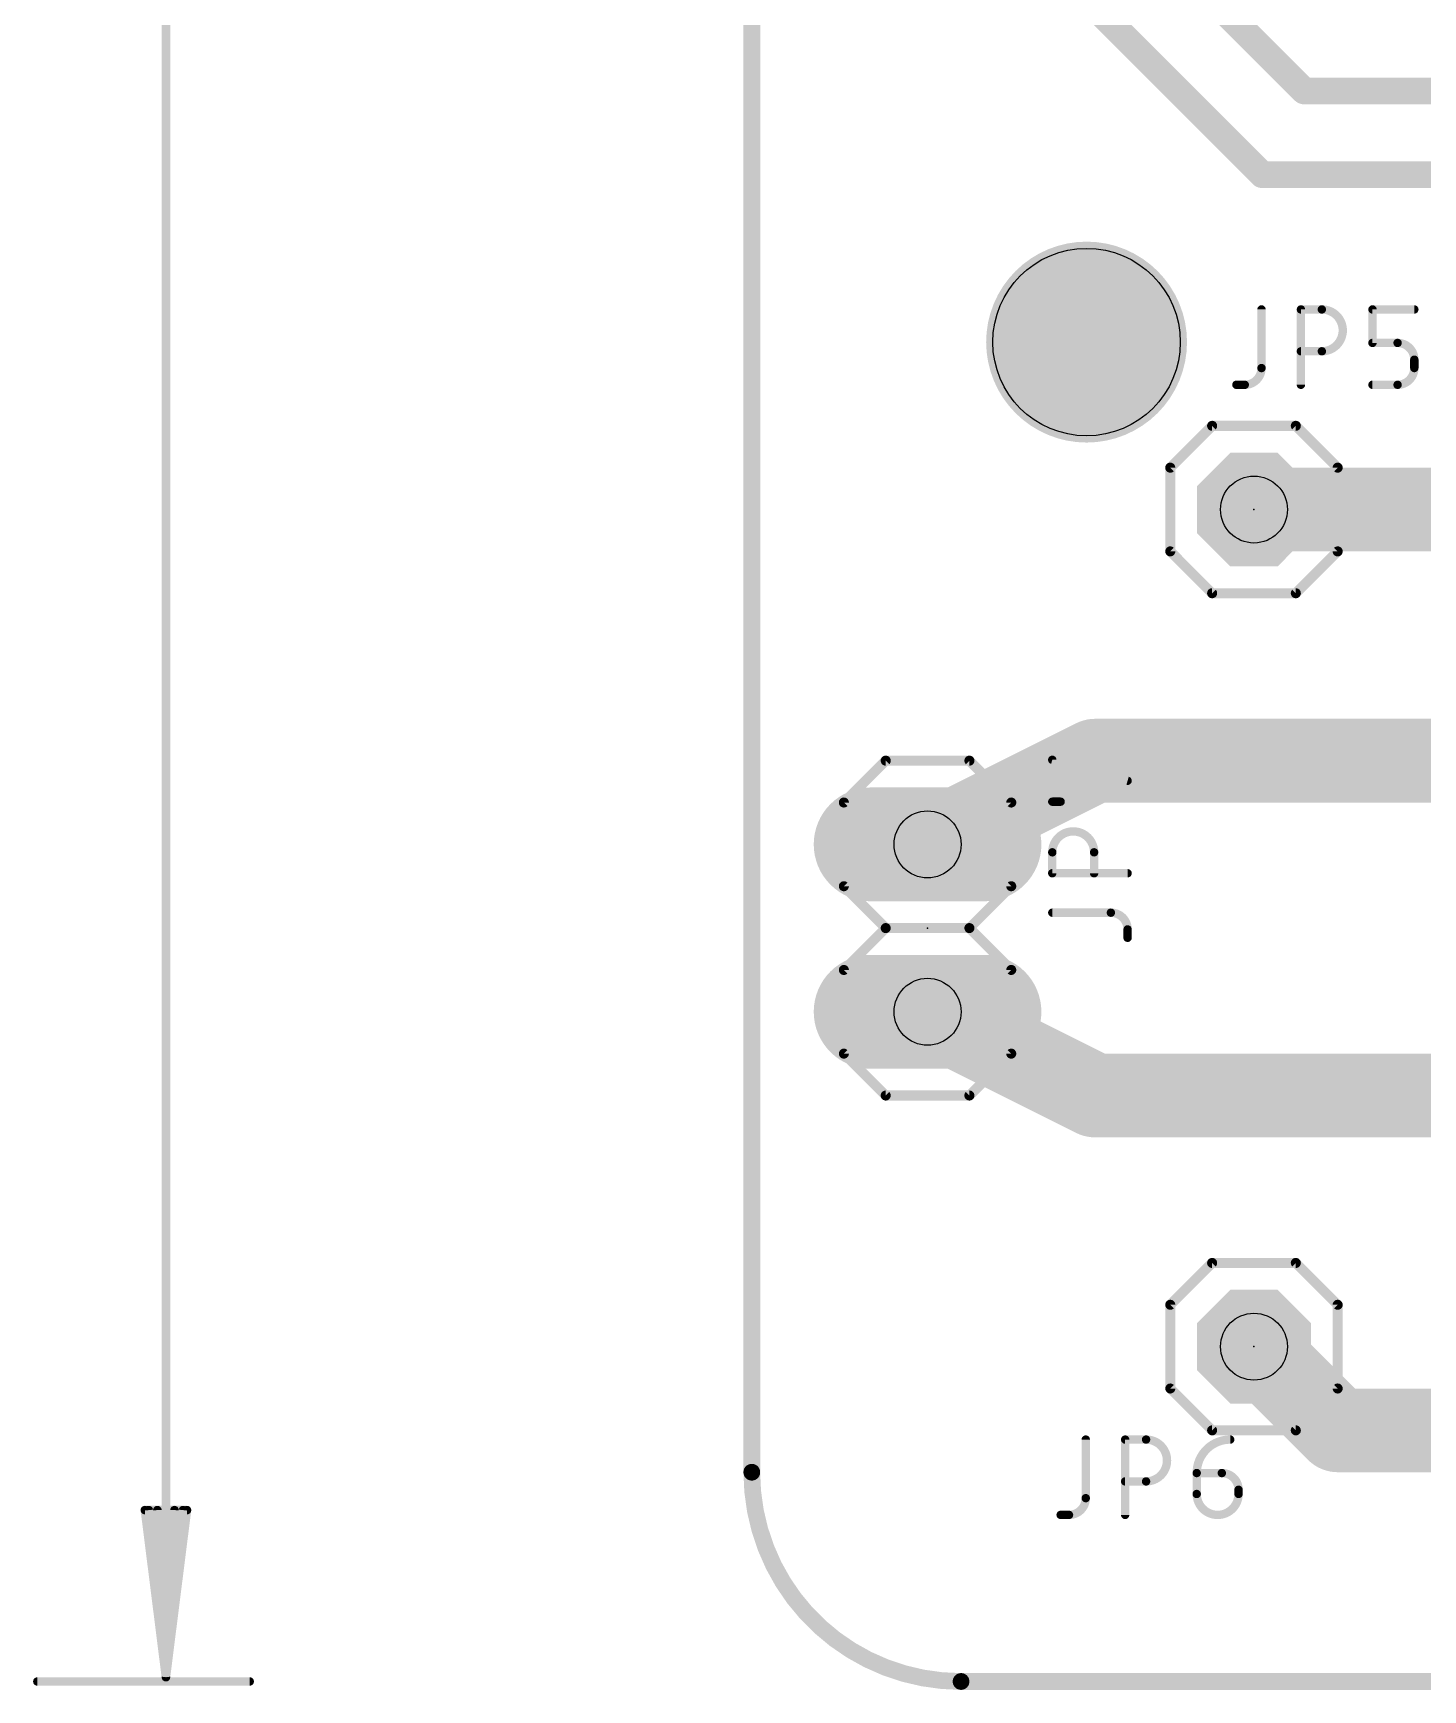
# Model space of a CAD drawing. Extents: x -0.44 to 7.02, y -0.01 to 4.84.
# Drawn here: x -0.429 to 0.401, y -0.005 to 0.985 of the extents above; entities that cross this region are included whole.
import ezdxf

# ---------------------------------------------------------------- set-up
doc = ezdxf.new("R2010")
doc.units = 0
for name, color, linetype in [('1', 12, 'CONTINUOUS'), ('17', 110, 'CONTINUOUS'), ('20', 31, 'CONTINUOUS'), ('21', 253, 'CONTINUOUS'), ('23', 53, 'CONTINUOUS'), ('25', 253, 'CONTINUOUS'), ('29', 253, 'CONTINUOUS'), ('30', 253, 'CONTINUOUS'), ('44', 253, 'CONTINUOUS'), ('51', 253, 'CONTINUOUS')]:
    doc.layers.add(name, color=color, linetype=linetype)

# ---------------------------------------------------------------- blocks, each defined once
blk = doc.blocks.new('RECT')
blk.add_solid([(-0.5, -0.5), (0.5, -0.5), (-0.5, 0.5), (0.5, 0.5)])
blk = doc.blocks.new('OCTAGONP')
at = {"const_width": 0.5}
blk.add_lwpolyline([(-0.25, -0.103553), (-0.25, 0.103553), (-0.103553, 0.25), (0.103553, 0.25), (0.25, 0.103553), (0.25, -0.103553), (0.103553, -0.25), (-0.103553, -0.25), (-0.25, -0.103553), (-0.25, 0.103553)], dxfattribs=at)
blk = doc.blocks.new('LONGP100')
at = {"const_width": 1}
blk.add_lwpolyline([(-0.5, 0), (0.5, 0)], dxfattribs=at)
at = {"const_width": 0.5}
for points in [[(-0.5, 0.25, 1), (-0.5, -0.25)], [(0.5, -0.25, 1), (0.5, 0.25)]]:
    blk.add_lwpolyline(points, format="xyb", dxfattribs=at)

msp = doc.modelspace()

# ---------------------------------------------------------------- linework, layer by layer
at = {"layer": '1'}
for points, const_width in [([(-0.35, 0.002559), (-0.35, 3.797441)], 0.005118), ([(0.33, 0.95), (0.15, 1.13)], 0.016), ([(0.305, 0.9), (0.1, 1.105)], 0.016), ([(1.6, 0.95), (0.33, 0.95)], 0.016), ([(1.85, 0.9), (0.305, 0.9)], 0.016), ([(0.3, 0.7), (0.8, 0.7)], 0.05), ([(0.105, 0.5), (0.205, 0.55)], 0.05), ([(0.205, 0.55), (0.55, 0.55)], 0.05), ([(0.105, 0.4), (0.205, 0.35)], 0.05), ([(0.205, 0.35), (0.5, 0.35)], 0.05), ([(0.3, 0.2), (0.35, 0.15)], 0.05), ([(0.5, 0.15), (0.35, 0.15)], 0.05), ([(-0.35, 0.002559), (-0.362569, 0.102362)], 0.005118), ([(-0.362569, 0.102362), (-0.337431, 0.102362)], 0.005118), ([(-0.35, 0.002559), (-0.360236, 0.102362)], 0.005118), ([(-0.35, 0.002559), (-0.355118, 0.102362)], 0.005118), ([(-0.337431, 0.102362), (-0.35, 0.002559)], 0.005118), ([(-0.344882, 0.102362), (-0.35, 0.002559)], 0.005118), ([(-0.339764, 0.102362), (-0.35, 0.002559)], 0.005118), ([(-0.3, 0), (-0.426772, 0)], 0.005118)]:
    msp.add_lwpolyline(points, dxfattribs=dict(at, const_width=const_width))
for points, const_width in [([(0.33, 0.954, 1), (0.33, 0.946)], 0.008), ([(0.327172, 0.947172, 1), (0.332828, 0.952828)], 0.008), ([(0.305, 0.904, 1), (0.305, 0.896)], 0.008), ([(0.302172, 0.897172, 1), (0.307828, 0.902828)], 0.008), ([(0.3, 0.7125, 1), (0.3, 0.6875)], 0.025), ([(0.205, 0.5625, 1), (0.205, 0.5375)], 0.025), ([(0.21059, 0.53882, 1), (0.19941, 0.56118)], 0.025), ([(0.09941, 0.51118, 1), (0.11059, 0.48882)], 0.025), ([(0.11059, 0.41118, 1), (0.09941, 0.38882)], 0.025), ([(0.205, 0.3625, 1), (0.205, 0.3375)], 0.025), ([(0.19941, 0.33882, 1), (0.21059, 0.36118)], 0.025), ([(0.308839, 0.208839, 1), (0.291161, 0.191161)], 0.025), ([(0.35, 0.1625, 1), (0.35, 0.1375)], 0.025), ([(0.341161, 0.141161, 1), (0.358839, 0.158839)], 0.025), ([(-0.361299, 0.102522, 1), (-0.363838, 0.102202)], 0.002559), ([(-0.362569, 0.103642, 1), (-0.362569, 0.101083)], 0.002559), ([(-0.358963, 0.102493, 1), (-0.361509, 0.102232)], 0.002559), ([(-0.35384, 0.102428, 1), (-0.356396, 0.102297)], 0.002559), ([(-0.343604, 0.102297, 1), (-0.34616, 0.102428)], 0.002559), ([(-0.338491, 0.102232, 1), (-0.341037, 0.102493)], 0.002559), ([(-0.336162, 0.102202, 1), (-0.338701, 0.102522)], 0.002559), ([(-0.337431, 0.101083, 1), (-0.337431, 0.103642)], 0.002559), ([(-0.426772, 0.00128, 1), (-0.426772, -0.00128)], 0.002559), ([(-0.35127, 0.002719, 1), (-0.34873, 0.002399)], 0.002559), ([(-0.351273, 0.00269, 1), (-0.348727, 0.002429)], 0.002559), ([(-0.351278, 0.002625, 1), (-0.348722, 0.002494)], 0.002559), ([(-0.35128, 0.002559, 1), (-0.34872, 0.002559)], 0.002559), ([(-0.351278, 0.002494, 1), (-0.348722, 0.002625)], 0.002559), ([(-0.351273, 0.002429, 1), (-0.348727, 0.00269)], 0.002559), ([(-0.35127, 0.002399, 1), (-0.34873, 0.002719)], 0.002559), ([(-0.3, -0.00128, 1), (-0.3, 0.00128)], 0.002559)]:
    msp.add_lwpolyline(points, format="xyb", dxfattribs=dict(at, const_width=const_width))
at = {"layer": '20', "const_width": 0.01}
for points in [[(0, 3.705), (0, 0.125)], [(0.125, 0), (3.125, 0)]]:
    msp.add_lwpolyline(points, dxfattribs=at)
at = {"layer": '20'}
for points, const_width in [([(0, 0.125, 0.414214), (0.125, 0)], 0.01), ([(0.0025, 0.125, 1), (-0.0025, 0.125)], 0.005), ([(-0.0025, 0.125, 1), (0.0025, 0.125)], 0.005), ([(0.125, 0.0025, 1), (0.125, -0.0025)], 0.005), ([(0.125, -0.0025, 1), (0.125, 0.0025)], 0.005)]:
    msp.add_lwpolyline(points, format="xyb", dxfattribs=dict(at, const_width=const_width))
msp.add_circle((0.2, 0.8), 0.056004, dxfattribs=at)
at = {"layer": '21', "const_width": 0.006}
for points in [[(0.275, 0.75), (0.25, 0.725)], [(0.275, 0.75), (0.325, 0.75)], [(0.325, 0.75), (0.35, 0.725)], [(0.25, 0.725), (0.25, 0.675)], [(0.35, 0.725), (0.35, 0.675)], [(0.25, 0.675), (0.275, 0.65)], [(0.35, 0.675), (0.325, 0.65)], [(0.325, 0.65), (0.275, 0.65)], [(0.08, 0.55), (0.055, 0.525)], [(0.13, 0.55), (0.08, 0.55)], [(0.155, 0.525), (0.13, 0.55)], [(0.055, 0.475), (0.055, 0.525)], [(0.155, 0.525), (0.155, 0.475)], [(0.08, 0.45), (0.055, 0.475)], [(0.155, 0.475), (0.13, 0.45)], [(0.055, 0.425), (0.08, 0.45)], [(0.13, 0.45), (0.08, 0.45)], [(0.13, 0.45), (0.155, 0.425)], [(0.055, 0.375), (0.055, 0.425)], [(0.155, 0.425), (0.155, 0.375)], [(0.08, 0.35), (0.055, 0.375)], [(0.155, 0.375), (0.13, 0.35)], [(0.13, 0.35), (0.08, 0.35)], [(0.275, 0.25), (0.25, 0.225)], [(0.275, 0.25), (0.325, 0.25)], [(0.325, 0.25), (0.35, 0.225)], [(0.25, 0.225), (0.25, 0.175)], [(0.35, 0.225), (0.35, 0.175)], [(0.25, 0.175), (0.275, 0.15)], [(0.35, 0.175), (0.325, 0.15)], [(0.325, 0.15), (0.275, 0.15)]]:
    msp.add_lwpolyline(points, dxfattribs=at)
at = {"layer": '21', "const_width": 0.003}
for points in [[(0.275, 0.7515, 1), (0.275, 0.7485)], [(0.276061, 0.748939, 1), (0.273939, 0.751061)], [(0.326061, 0.751061, 1), (0.323939, 0.748939)], [(0.325, 0.7485, 1), (0.325, 0.7515)], [(0.2515, 0.725, 1), (0.2485, 0.725)], [(0.248939, 0.726061, 1), (0.251061, 0.723939)], [(0.3515, 0.725, 1), (0.3485, 0.725)], [(0.348939, 0.723939, 1), (0.351061, 0.726061)], [(0.251061, 0.676061, 1), (0.248939, 0.673939)], [(0.2485, 0.675, 1), (0.2515, 0.675)], [(0.3485, 0.675, 1), (0.3515, 0.675)], [(0.351061, 0.673939, 1), (0.348939, 0.676061)], [(0.275, 0.6515, 1), (0.275, 0.6485)], [(0.273939, 0.648939, 1), (0.276061, 0.651061)], [(0.323939, 0.651061, 1), (0.326061, 0.648939)], [(0.325, 0.6485, 1), (0.325, 0.6515)], [(0.08, 0.5515, 1), (0.08, 0.5485)], [(0.081061, 0.548939, 1), (0.078939, 0.551061)], [(0.131061, 0.551061, 1), (0.128939, 0.548939)], [(0.13, 0.5485, 1), (0.13, 0.5515)], [(0.0565, 0.525, 1), (0.0535, 0.525)], [(0.053939, 0.526061, 1), (0.056061, 0.523939)], [(0.1565, 0.525, 1), (0.1535, 0.525)], [(0.153939, 0.523939, 1), (0.156061, 0.526061)], [(0.056061, 0.476061, 1), (0.053939, 0.473939)], [(0.0535, 0.475, 1), (0.0565, 0.475)], [(0.1535, 0.475, 1), (0.1565, 0.475)], [(0.156061, 0.473939, 1), (0.153939, 0.476061)], [(0.08, 0.4515, 1), (0.08, 0.4485)], [(0.081061, 0.448939, 1), (0.078939, 0.451061)], [(0.078939, 0.448939, 1), (0.081061, 0.451061)], [(0.131061, 0.451061, 1), (0.128939, 0.448939)], [(0.128939, 0.451061, 1), (0.131061, 0.448939)], [(0.13, 0.4485, 1), (0.13, 0.4515)], [(0.0565, 0.425, 1), (0.0535, 0.425)], [(0.053939, 0.426061, 1), (0.056061, 0.423939)], [(0.1565, 0.425, 1), (0.1535, 0.425)], [(0.153939, 0.423939, 1), (0.156061, 0.426061)], [(0.056061, 0.376061, 1), (0.053939, 0.373939)], [(0.0535, 0.375, 1), (0.0565, 0.375)], [(0.1535, 0.375, 1), (0.1565, 0.375)], [(0.156061, 0.373939, 1), (0.153939, 0.376061)], [(0.08, 0.3515, 1), (0.08, 0.3485)], [(0.078939, 0.348939, 1), (0.081061, 0.351061)], [(0.128939, 0.351061, 1), (0.131061, 0.348939)], [(0.13, 0.3485, 1), (0.13, 0.3515)], [(0.275, 0.2515, 1), (0.275, 0.2485)], [(0.276061, 0.248939, 1), (0.273939, 0.251061)], [(0.326061, 0.251061, 1), (0.323939, 0.248939)], [(0.325, 0.2485, 1), (0.325, 0.2515)], [(0.2515, 0.225, 1), (0.2485, 0.225)], [(0.3515, 0.225, 1), (0.3485, 0.225)], [(0.248939, 0.226061, 1), (0.251061, 0.223939)], [(0.348939, 0.223939, 1), (0.351061, 0.226061)], [(0.251061, 0.176061, 1), (0.248939, 0.173939)], [(0.2485, 0.175, 1), (0.2515, 0.175)], [(0.3485, 0.175, 1), (0.3515, 0.175)], [(0.351061, 0.173939, 1), (0.348939, 0.176061)], [(0.275, 0.1515, 1), (0.275, 0.1485)], [(0.273939, 0.148939, 1), (0.276061, 0.151061)], [(0.323939, 0.151061, 1), (0.326061, 0.148939)], [(0.325, 0.1485, 1), (0.325, 0.1515)]]:
    msp.add_lwpolyline(points, format="xyb", dxfattribs=at)
at = {"layer": '23'}
for p in [(0.3, 0.7), (0.105, 0.45), (0.3, 0.2)]:
    msp.add_point(p, dxfattribs=at)
at = {"layer": '25', "const_width": 0.005}
for points in [[(0.3045, 0.8195), (0.3045, 0.7845)], [(0.328044, 0.7745), (0.328044, 0.8195)], [(0.328044, 0.8195), (0.340544, 0.8195)], [(0.370794, 0.7995), (0.370794, 0.8195)], [(0.370794, 0.8195), (0.395794, 0.8195)], [(0.385794, 0.7995), (0.370794, 0.7995)], [(0.340544, 0.7945), (0.328044, 0.7945)], [(0.395794, 0.7845), (0.395794, 0.7895)], [(0.2945, 0.7745), (0.2895, 0.7745)], [(0.370794, 0.7745), (0.385794, 0.7745)], [(0.1795, 0.5255), (0.1795, 0.5505)], [(0.1795, 0.5505), (0.2245, 0.538)], [(0.1845, 0.5255), (0.1795, 0.5255)], [(0.1795, 0.48275), (0.1795, 0.49525)], [(0.2045, 0.49525), (0.2045, 0.48275)], [(0.2245, 0.48275), (0.1795, 0.48275)], [(0.1795, 0.459206), (0.2145, 0.459206)], [(0.2245, 0.449206), (0.2245, 0.444206)], [(0.1995, 0.1445), (0.1995, 0.1095)], [(0.223044, 0.0995), (0.223044, 0.1445)], [(0.223044, 0.1445), (0.235544, 0.1445)], [(0.235544, 0.1195), (0.223044, 0.1195)], [(0.265794, 0.1245), (0.280794, 0.1245)], [(0.265794, 0.112), (0.265794, 0.1245)], [(0.290794, 0.1145), (0.290794, 0.112)], [(0.1895, 0.0995), (0.1845, 0.0995)]]:
    msp.add_lwpolyline(points, dxfattribs=at)
at = {"layer": '25'}
for points, const_width in [([(0.30575, 0.8195, 1), (0.30325, 0.8195)], 0.0025), ([(0.329294, 0.8195, 1), (0.326794, 0.8195)], 0.0025), ([(0.328044, 0.82075, 1), (0.328044, 0.81825)], 0.0025), ([(0.340544, 0.7945, 1), (0.340544, 0.8195)], 0.005), ([(0.340544, 0.82075, 1), (0.340544, 0.81825)], 0.0025), ([(0.340544, 0.81825, 1), (0.340544, 0.82075)], 0.0025), ([(0.372044, 0.8195, 1), (0.369544, 0.8195)], 0.0025), ([(0.370794, 0.82075, 1), (0.370794, 0.81825)], 0.0025), ([(0.395794, 0.81825, 1), (0.395794, 0.82075)], 0.0025), ([(0.370794, 0.80075, 1), (0.370794, 0.79825)], 0.0025), ([(0.395794, 0.7895, 0.414214), (0.385794, 0.7995)], 0.005), ([(0.385794, 0.80075, 1), (0.385794, 0.79825)], 0.0025), ([(0.385794, 0.79825, 1), (0.385794, 0.80075)], 0.0025), ([(0.328044, 0.79575, 1), (0.328044, 0.79325)], 0.0025), ([(0.340544, 0.79575, 1), (0.340544, 0.79325)], 0.0025), ([(0.340544, 0.79325, 1), (0.340544, 0.79575)], 0.0025), ([(0.369544, 0.7995, 1), (0.372044, 0.7995)], 0.0025), ([(0.397044, 0.7895, 1), (0.394544, 0.7895)], 0.0025), ([(0.2945, 0.7745, 0.414214), (0.3045, 0.7845)], 0.005), ([(0.30575, 0.7845, 1), (0.30325, 0.7845)], 0.0025), ([(0.30325, 0.7845, 1), (0.30575, 0.7845)], 0.0025), ([(0.385794, 0.7745, 0.414214), (0.395794, 0.7845)], 0.005), ([(0.394544, 0.7895, 1), (0.397044, 0.7895)], 0.0025), ([(0.397044, 0.7845, 1), (0.394544, 0.7845)], 0.0025), ([(0.394544, 0.7845, 1), (0.397044, 0.7845)], 0.0025), ([(0.2895, 0.77575, 1), (0.2895, 0.77325)], 0.0025), ([(0.2945, 0.77575, 1), (0.2945, 0.77325)], 0.0025), ([(0.2945, 0.77325, 1), (0.2945, 0.77575)], 0.0025), ([(0.326794, 0.7745, 1), (0.329294, 0.7745)], 0.0025), ([(0.370794, 0.77575, 1), (0.370794, 0.77325)], 0.0025), ([(0.385794, 0.77575, 1), (0.385794, 0.77325)], 0.0025), ([(0.385794, 0.77325, 1), (0.385794, 0.77575)], 0.0025), ([(0.18075, 0.5505, 1), (0.17825, 0.5505)], 0.0025), ([(0.179835, 0.551704, 1), (0.179165, 0.549296)], 0.0025), ([(0.224165, 0.536796, 1), (0.224835, 0.539204)], 0.0025), ([(0.1795, 0.52675, 1), (0.1795, 0.52425)], 0.0025), ([(0.17825, 0.5255, 1), (0.18075, 0.5255)], 0.0025), ([(0.1845, 0.52425, 1), (0.1845, 0.52675)], 0.0025), ([(0.2045, 0.49525, 1), (0.1795, 0.49525)], 0.005), ([(0.18075, 0.49525, 1), (0.17825, 0.49525)], 0.0025), ([(0.17825, 0.49525, 1), (0.18075, 0.49525)], 0.0025), ([(0.20575, 0.49525, 1), (0.20325, 0.49525)], 0.0025), ([(0.20325, 0.49525, 1), (0.20575, 0.49525)], 0.0025), ([(0.1795, 0.484, 1), (0.1795, 0.4815)], 0.0025), ([(0.2245, 0.4815, 1), (0.2245, 0.484)], 0.0025), ([(0.17825, 0.48275, 1), (0.18075, 0.48275)], 0.0025), ([(0.20325, 0.48275, 1), (0.20575, 0.48275)], 0.0025), ([(0.1795, 0.460456, 1), (0.1795, 0.457956)], 0.0025), ([(0.2245, 0.449206, 0.414214), (0.2145, 0.459206)], 0.005), ([(0.2145, 0.460456, 1), (0.2145, 0.457956)], 0.0025), ([(0.2145, 0.457956, 1), (0.2145, 0.460456)], 0.0025), ([(0.22575, 0.449206, 1), (0.22325, 0.449206)], 0.0025), ([(0.22325, 0.449206, 1), (0.22575, 0.449206)], 0.0025), ([(0.22325, 0.444206, 1), (0.22575, 0.444206)], 0.0025), ([(0.20075, 0.1445, 1), (0.19825, 0.1445)], 0.0025), ([(0.224294, 0.1445, 1), (0.221794, 0.1445)], 0.0025), ([(0.223044, 0.14575, 1), (0.223044, 0.14325)], 0.0025), ([(0.235544, 0.1195, 1), (0.235544, 0.1445)], 0.005), ([(0.235544, 0.14575, 1), (0.235544, 0.14325)], 0.0025), ([(0.235544, 0.14325, 1), (0.235544, 0.14575)], 0.0025), ([(0.285794, 0.1445, 0.414214), (0.265794, 0.1245)], 0.005), ([(0.285794, 0.14325, 1), (0.285794, 0.14575)], 0.0025), ([(0.223044, 0.12075, 1), (0.223044, 0.11825)], 0.0025), ([(0.235544, 0.12075, 1), (0.235544, 0.11825)], 0.0025), ([(0.235544, 0.11825, 1), (0.235544, 0.12075)], 0.0025), ([(0.265794, 0.12575, 1), (0.265794, 0.12325)], 0.0025), ([(0.267044, 0.1245, 1), (0.264544, 0.1245)], 0.0025), ([(0.264544, 0.1245, 1), (0.267044, 0.1245)], 0.0025), ([(0.290794, 0.1145, 0.414214), (0.280794, 0.1245)], 0.005), ([(0.280794, 0.12575, 1), (0.280794, 0.12325)], 0.0025), ([(0.280794, 0.12325, 1), (0.280794, 0.12575)], 0.0025), ([(0.1895, 0.0995, 0.414214), (0.1995, 0.1095)], 0.005), ([(0.20075, 0.1095, 1), (0.19825, 0.1095)], 0.0025), ([(0.19825, 0.1095, 1), (0.20075, 0.1095)], 0.0025), ([(0.265794, 0.112, 1), (0.290794, 0.112)], 0.005), ([(0.267044, 0.112, 1), (0.264544, 0.112)], 0.0025), ([(0.264544, 0.112, 1), (0.267044, 0.112)], 0.0025), ([(0.292044, 0.1145, 1), (0.289544, 0.1145)], 0.0025), ([(0.289544, 0.1145, 1), (0.292044, 0.1145)], 0.0025), ([(0.292044, 0.112, 1), (0.289544, 0.112)], 0.0025), ([(0.289544, 0.112, 1), (0.292044, 0.112)], 0.0025), ([(0.1845, 0.10075, 1), (0.1845, 0.09825)], 0.0025), ([(0.1895, 0.10075, 1), (0.1895, 0.09825)], 0.0025), ([(0.1895, 0.09825, 1), (0.1895, 0.10075)], 0.0025), ([(0.221794, 0.0995, 1), (0.224294, 0.0995)], 0.0025)]:
    msp.add_lwpolyline(points, format="xyb", dxfattribs=dict(at, const_width=const_width))
at = {"layer": '29', "const_width": 0.060004}
msp.add_lwpolyline([(0.2, 0.769998, 1), (0.2, 0.830002, 1), (0.2, 0.769998)], format="xyb", dxfattribs=at)
at = {"layer": '30', "const_width": 0.060004}
msp.add_lwpolyline([(0.2, 0.769998, 1), (0.2, 0.830002, 1), (0.2, 0.769998)], format="xyb", dxfattribs=at)
at = {"layer": '44'}
for centre in [(0.3, 0.7), (0.105, 0.5), (0.105, 0.4), (0.3, 0.2)]:
    msp.add_circle(centre, 0.02, dxfattribs=at)

# ---------------------------------------------------------------- block references
at = {"layer": '17', "xscale": 0.06, "yscale": 0.06}
for name, p in [('OCTAGONP', (0.3, 0.7)), ('OCTAGONP', (0.3, 0.7)), ('LONGP100', (0.105, 0.5)), ('LONGP100', (0.105, 0.5)), ('LONGP100', (0.105, 0.4)), ('LONGP100', (0.105, 0.4)), ('OCTAGONP', (0.3, 0.2)), ('OCTAGONP', (0.3, 0.2))]:
    msp.add_blockref(name, p, dxfattribs=at)
at = {"layer": '29', "xscale": 0.068, "yscale": 0.068}
for name, p in [('OCTAGONP', (0.3, 0.7)), ('LONGP100', (0.105, 0.5)), ('LONGP100', (0.105, 0.4)), ('OCTAGONP', (0.3, 0.2))]:
    msp.add_blockref(name, p, dxfattribs=at)
at = {"layer": '30', "xscale": 0.068, "yscale": 0.068}
for name, p in [('OCTAGONP', (0.3, 0.7)), ('LONGP100', (0.105, 0.5)), ('LONGP100', (0.105, 0.4)), ('OCTAGONP', (0.3, 0.2))]:
    msp.add_blockref(name, p, dxfattribs=at)
at = {"layer": '51', "xscale": 0.02, "yscale": 0.02}
for p in [(0.3, 0.7), (0.3, 0.2)]:
    msp.add_blockref('RECT', p, dxfattribs=at)
at = {"layer": '51', "xscale": 0.02, "yscale": 0.02, "rotation": 270}
for p in [(0.105, 0.5), (0.105, 0.4)]:
    msp.add_blockref('RECT', p, dxfattribs=at)

doc.saveas('drawing.dxf')
